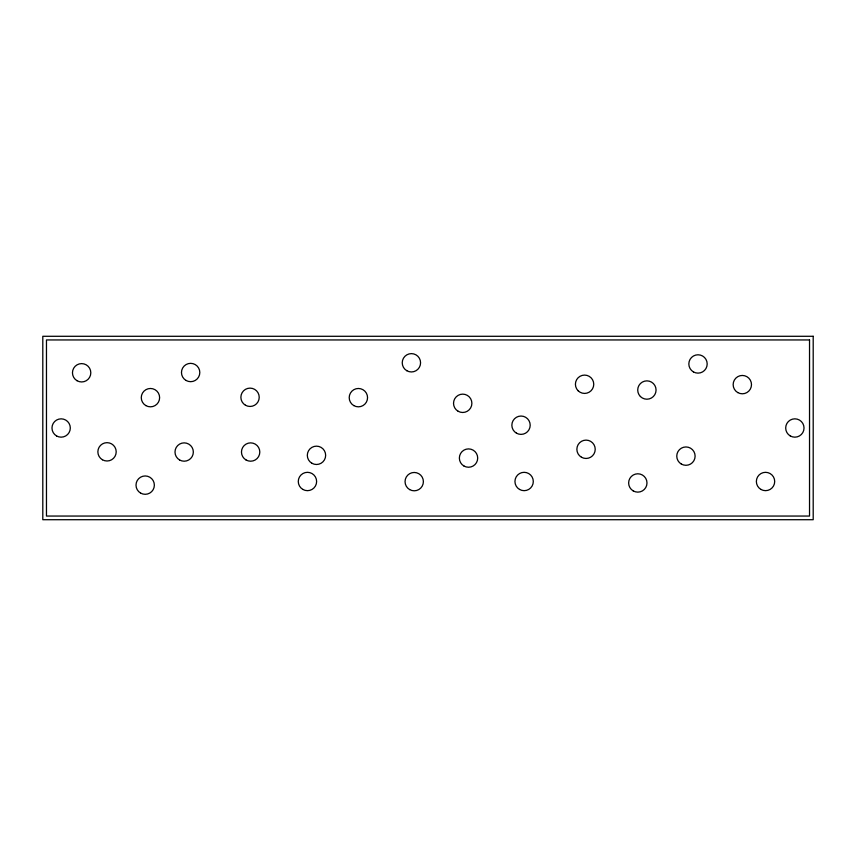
<?xml version="1.0" encoding="UTF-8"?>
<svg xmlns="http://www.w3.org/2000/svg" width="856" height="856" viewBox="0 0 856 856"><rect width="100%" height="100%" fill="white"/><g stroke="black" fill="none" stroke-linecap="round" stroke-linejoin="round"><path stroke-width="1.28" d="M813.2 336.29L42.8 336.29L42.8 519.71L813.2 519.71L813.2 336.29M809.53 339.95L46.47 339.95L46.47 516.05L809.53 516.05L809.53 339.95M56.56 435.939A9.17 9.17 0 0 0 70.31 428A9.17 9.17 0 0 0 56.56 420.061A9.17 9.17 0 0 0 56.56 435.939M790.27 435.939A9.17 9.17 0 0 0 804.03 428A9.17 9.17 0 0 0 790.27 420.061A9.17 9.17 0 0 0 790.27 435.939M245.458 405.23A9.17 9.17 0 0 0 259.218 397.291A9.17 9.17 0 0 0 245.458 389.352A9.17 9.17 0 0 0 245.458 405.23M311.905 463.267A9.17 9.17 0 0 0 325.655 455.317A9.17 9.17 0 0 0 311.905 447.378A9.17 9.17 0 0 0 311.905 463.267M458.12 411.255A9.17 9.17 0 0 0 471.881 403.315A9.17 9.17 0 0 0 458.12 395.365A9.17 9.17 0 0 0 458.12 411.255M581.459 457.232A9.17 9.17 0 0 0 595.22 449.282A9.17 9.17 0 0 0 581.459 441.343A9.17 9.17 0 0 0 581.459 457.232M640.406 396.521A9.17 9.17 0 0 0 655.75 392.412A9.17 9.17 0 0 0 644.515 381.177A9.17 9.17 0 0 0 640.406 396.521M145.862 405.594A9.17 9.17 0 0 0 159.623 397.644A9.17 9.17 0 0 0 145.862 389.705A9.17 9.17 0 0 0 145.862 405.594M102.453 459.779A9.17 9.17 0 0 0 116.202 451.829A9.17 9.17 0 0 0 102.453 443.89A9.17 9.17 0 0 0 102.453 459.779M353.796 405.594A9.17 9.17 0 0 0 367.556 397.644A9.17 9.17 0 0 0 353.796 389.705A9.17 9.17 0 0 0 353.796 405.594M516.446 433.157A9.17 9.17 0 0 0 530.196 425.218A9.17 9.17 0 0 0 516.446 417.268A9.17 9.17 0 0 0 516.446 433.157M681.355 464.07A9.17 9.17 0 0 0 695.115 456.13A9.17 9.17 0 0 0 681.355 448.18A9.17 9.17 0 0 0 681.355 464.07M179.589 459.982A9.17 9.17 0 0 0 193.338 452.032A9.17 9.17 0 0 0 179.589 444.093A9.17 9.17 0 0 0 179.589 459.982M246.057 459.982A9.17 9.17 0 0 0 259.807 452.032A9.17 9.17 0 0 0 246.057 444.093A9.17 9.17 0 0 0 246.057 459.982M409.639 489.579A9.17 9.17 0 0 0 423.388 481.628A9.17 9.17 0 0 0 409.639 473.689A9.17 9.17 0 0 0 409.639 489.579M463.941 466.006A9.17 9.17 0 0 0 477.702 458.067A9.17 9.17 0 0 0 463.941 450.128A9.17 9.17 0 0 0 463.941 466.006M578.1 390.743A9.17 9.17 0 0 0 593.443 386.623A9.17 9.17 0 0 0 582.219 375.399A9.17 9.17 0 0 0 578.1 390.743M140.598 493.077A9.17 9.17 0 0 0 154.358 485.127A9.17 9.17 0 0 0 140.598 477.188A9.17 9.17 0 0 0 140.598 493.077M737.733 392.562A9.17 9.17 0 0 0 751.493 384.622A9.17 9.17 0 0 0 737.733 376.683A9.17 9.17 0 0 0 737.733 392.562M633.226 490.905A9.17 9.17 0 0 0 646.986 482.955A9.17 9.17 0 0 0 633.226 475.016A9.17 9.17 0 0 0 633.226 490.905M406.825 370.734A9.17 9.17 0 0 0 420.574 362.794A9.17 9.17 0 0 0 406.825 354.844A9.17 9.17 0 0 0 406.825 370.734M77.051 380.727A9.17 9.17 0 0 0 90.811 372.777A9.17 9.17 0 0 0 77.051 364.838A9.17 9.17 0 0 0 77.051 380.727M186.062 380.46A9.17 9.17 0 0 0 199.812 372.52A9.17 9.17 0 0 0 186.062 364.57A9.17 9.17 0 0 0 186.062 380.46M760.952 489.439A9.17 9.17 0 0 0 774.701 481.489A9.17 9.17 0 0 0 760.952 473.55A9.17 9.17 0 0 0 760.952 489.439M693.424 371.9A9.17 9.17 0 0 0 707.184 363.961A9.17 9.17 0 0 0 693.424 356.01A9.17 9.17 0 0 0 693.424 371.9M519.538 489.439A9.17 9.17 0 0 0 533.299 481.489A9.17 9.17 0 0 0 519.538 473.55A9.17 9.17 0 0 0 519.538 489.439M302.864 489.439A9.17 9.17 0 0 0 316.624 481.489A9.17 9.17 0 0 0 302.864 473.55A9.17 9.17 0 0 0 302.864 489.439"/></g></svg>
